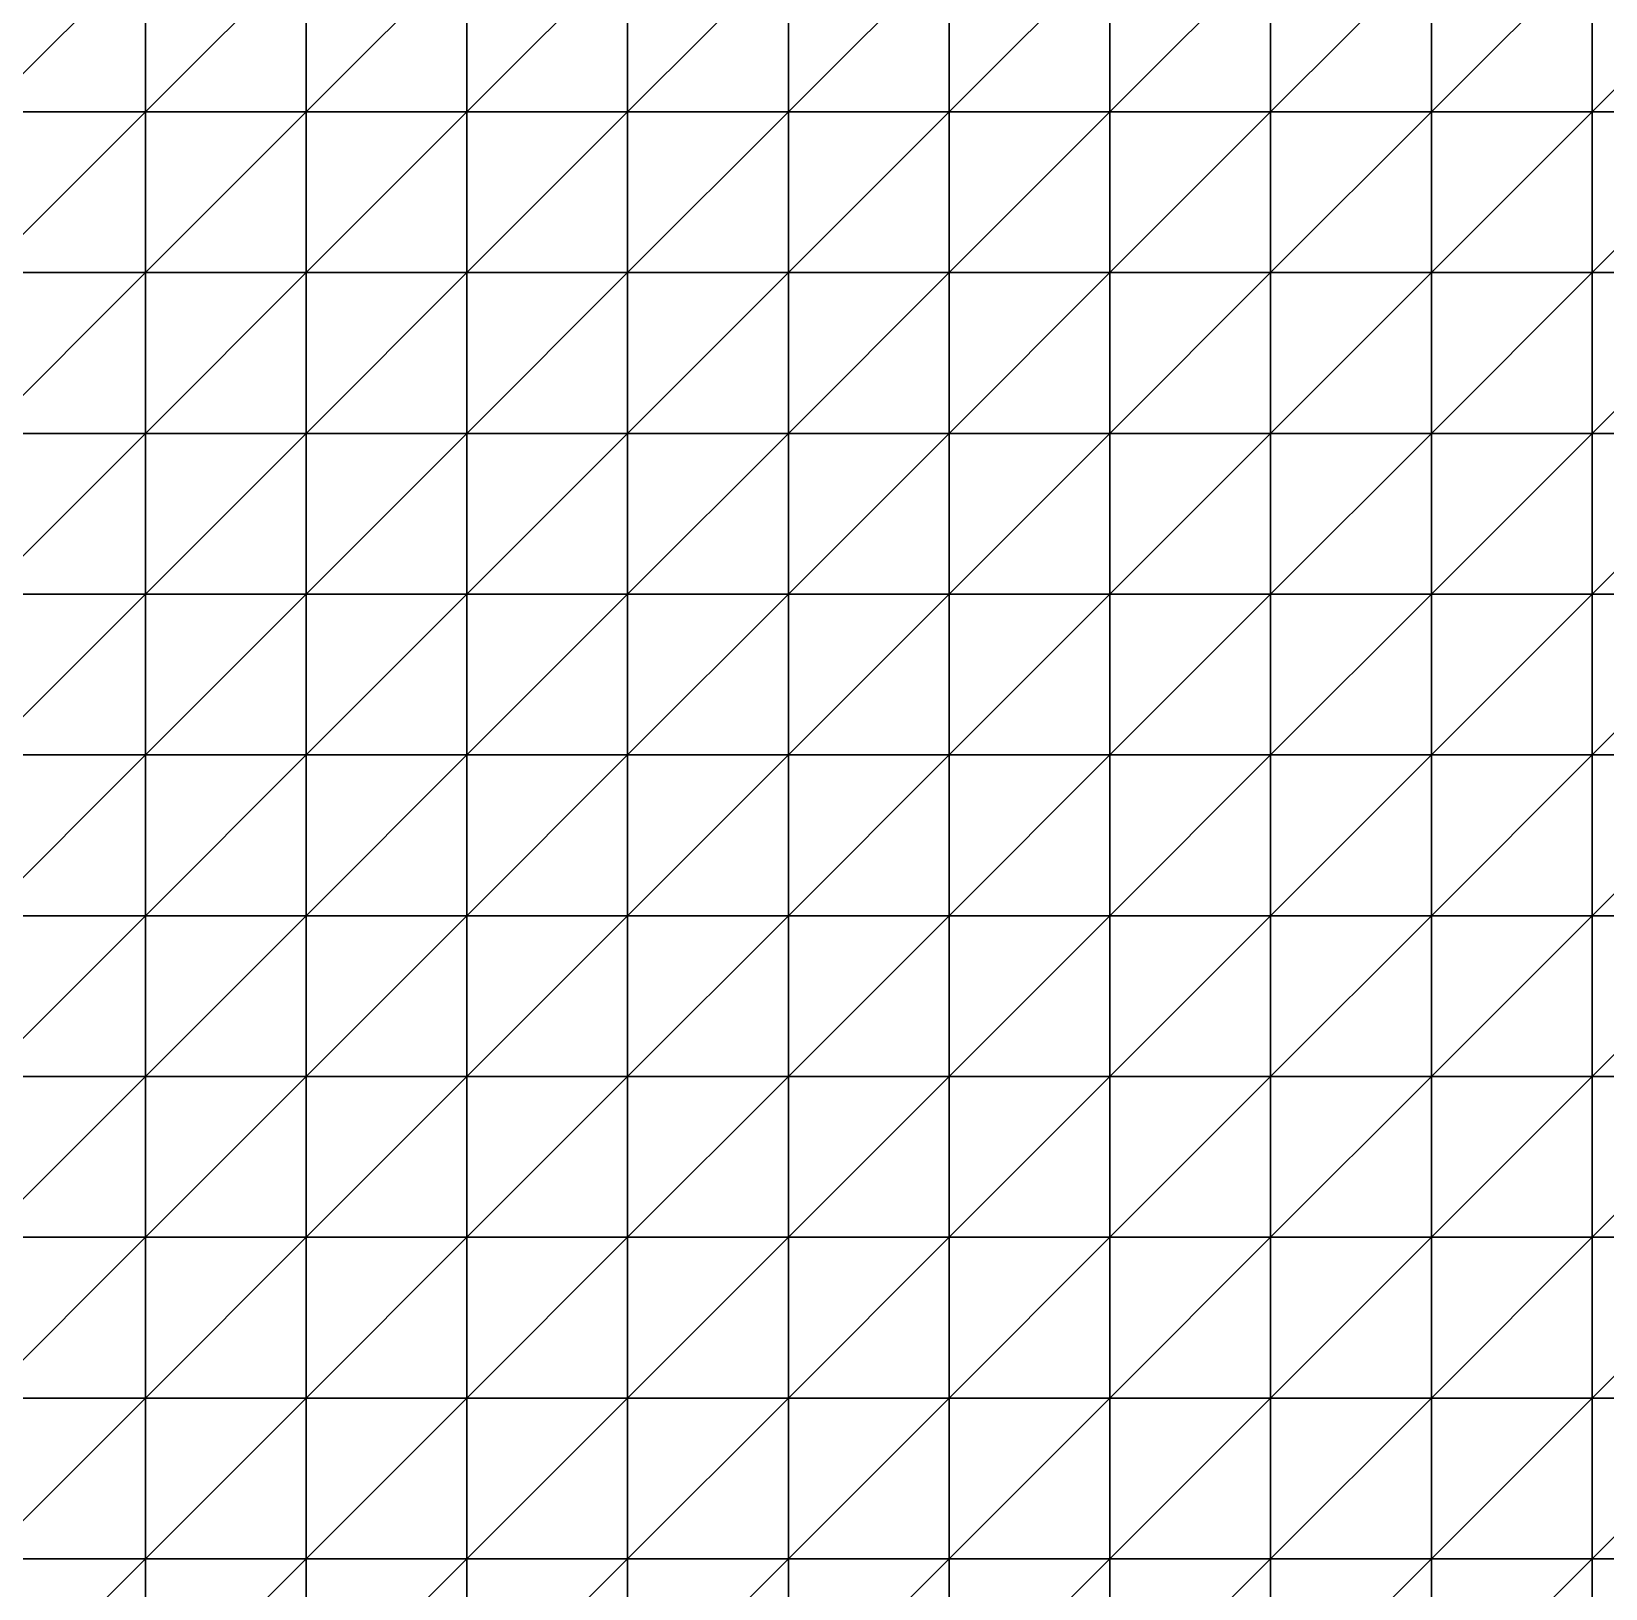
# Model space of a CAD drawing. Extents: x 292020 to 295740, y 4557680 to 4560040.
# Drawn here: x 294585.8 to 294781.7, y 4558596.3 to 4558790 of the extents above; entities that cross this region are included whole.
import ezdxf

# ---------------------------------------------------------------- set-up
doc = ezdxf.new("R2010")
doc.units = 0
doc.layers.add('RUN201_4_-_RUN201_NODOMAIN5_20X', color=7, linetype='CONTINUOUS')

msp = doc.modelspace()

# ---------------------------------------------------------------- linework, layer by layer
at = {"layer": 'RUN201_4_-_RUN201_NODOMAIN5_20X'}
for points in [[(294580, 4558800, 1800), (294580, 4558780, 1800), (294600, 4558800, 1800)], [(294600, 4558800, 1800), (294580, 4558780, 1800), (294600, 4558780, 1800)], [(294600, 4558800, 1940), (294580, 4558780, 1940), (294580, 4558800, 1940)], [(294600, 4558780, 1940), (294580, 4558780, 1940), (294600, 4558800, 1940)], [(294600, 4558800, 1800), (294600, 4558780, 1800), (294620, 4558800, 1800)], [(294620, 4558800, 1800), (294600, 4558780, 1800), (294620, 4558780, 1800)], [(294620, 4558800, 1940), (294600, 4558780, 1940), (294600, 4558800, 1940)], [(294620, 4558780, 1940), (294600, 4558780, 1940), (294620, 4558800, 1940)], [(294620, 4558800, 1800), (294620, 4558780, 1800), (294640, 4558800, 1800)], [(294640, 4558800, 1800), (294620, 4558780, 1800), (294640, 4558780, 1800)], [(294640, 4558800, 1940), (294620, 4558780, 1940), (294620, 4558800, 1940)], [(294640, 4558780, 1940), (294620, 4558780, 1940), (294640, 4558800, 1940)], [(294640, 4558800, 1800), (294640, 4558780, 1800), (294660, 4558800, 1800)], [(294660, 4558800, 1800), (294640, 4558780, 1800), (294660, 4558780, 1800)], [(294660, 4558800, 1940), (294640, 4558780, 1940), (294640, 4558800, 1940)], [(294660, 4558780, 1940), (294640, 4558780, 1940), (294660, 4558800, 1940)], [(294660, 4558780, 1800), (294660, 4558780, 1820), (294660, 4558800, 1800)], [(294660, 4558800, 1800), (294660, 4558780, 1820), (294660, 4558800, 1820)], [(294660, 4558800, 1820), (294660, 4558780, 1820), (294680, 4558800, 1820)], [(294680, 4558800, 1820), (294660, 4558780, 1820), (294680, 4558780, 1820)], [(294680, 4558800, 1940), (294660, 4558780, 1940), (294660, 4558800, 1940)], [(294680, 4558780, 1940), (294660, 4558780, 1940), (294680, 4558800, 1940)], [(294680, 4558800, 1820), (294680, 4558780, 1820), (294700, 4558800, 1820)], [(294700, 4558800, 1820), (294680, 4558780, 1820), (294700, 4558780, 1820)], [(294700, 4558800, 1940), (294680, 4558780, 1940), (294680, 4558800, 1940)], [(294700, 4558780, 1940), (294680, 4558780, 1940), (294700, 4558800, 1940)], [(294700, 4558800, 1820), (294700, 4558780, 1820), (294720, 4558800, 1820)], [(294720, 4558800, 1820), (294700, 4558780, 1820), (294720, 4558780, 1820)], [(294720, 4558800, 1940), (294700, 4558780, 1940), (294700, 4558800, 1940)], [(294720, 4558780, 1940), (294700, 4558780, 1940), (294720, 4558800, 1940)], [(294720, 4558800, 1820), (294720, 4558780, 1820), (294740, 4558800, 1820)], [(294740, 4558800, 1820), (294720, 4558780, 1820), (294740, 4558780, 1820)], [(294740, 4558800, 1940), (294720, 4558780, 1940), (294720, 4558800, 1940)], [(294740, 4558780, 1940), (294720, 4558780, 1940), (294740, 4558800, 1940)], [(294740, 4558800, 1820), (294740, 4558780, 1820), (294760, 4558800, 1820)], [(294760, 4558800, 1820), (294740, 4558780, 1820), (294760, 4558780, 1820)], [(294760, 4558800, 1940), (294740, 4558780, 1940), (294740, 4558800, 1940)], [(294760, 4558780, 1940), (294740, 4558780, 1940), (294760, 4558800, 1940)], [(294760, 4558800, 1820), (294760, 4558780, 1820), (294780, 4558800, 1820)], [(294780, 4558800, 1820), (294760, 4558780, 1820), (294780, 4558780, 1820)], [(294780, 4558800, 1940), (294760, 4558780, 1940), (294760, 4558800, 1940)], [(294780, 4558780, 1940), (294760, 4558780, 1940), (294780, 4558800, 1940)], [(294780, 4558800, 1820), (294780, 4558780, 1820), (294800, 4558800, 1820)], [(294800, 4558800, 1820), (294780, 4558780, 1820), (294800, 4558780, 1820)], [(294800, 4558800, 1940), (294780, 4558780, 1940), (294780, 4558800, 1940)], [(294800, 4558780, 1940), (294780, 4558780, 1940), (294800, 4558800, 1940)], [(294580, 4558780, 1800), (294580, 4558760, 1800), (294600, 4558780, 1800)], [(294600, 4558780, 1800), (294580, 4558760, 1800), (294600, 4558760, 1800)], [(294600, 4558780, 1940), (294580, 4558760, 1940), (294580, 4558780, 1940)], [(294600, 4558760, 1940), (294580, 4558760, 1940), (294600, 4558780, 1940)], [(294600, 4558780, 1800), (294600, 4558760, 1800), (294620, 4558780, 1800)], [(294620, 4558780, 1800), (294600, 4558760, 1800), (294620, 4558760, 1800)], [(294620, 4558780, 1940), (294600, 4558760, 1940), (294600, 4558780, 1940)], [(294620, 4558760, 1940), (294600, 4558760, 1940), (294620, 4558780, 1940)], [(294620, 4558760, 1800), (294620, 4558760, 1820), (294620, 4558780, 1800)], [(294620, 4558780, 1800), (294620, 4558760, 1820), (294620, 4558780, 1820)], [(294620, 4558780, 1800), (294620, 4558780, 1820), (294640, 4558780, 1800)], [(294640, 4558780, 1800), (294620, 4558780, 1820), (294640, 4558780, 1820)], [(294620, 4558780, 1820), (294620, 4558760, 1820), (294640, 4558780, 1820)], [(294640, 4558780, 1820), (294620, 4558760, 1820), (294640, 4558760, 1820)], [(294640, 4558780, 1940), (294620, 4558760, 1940), (294620, 4558780, 1940)], [(294640, 4558760, 1940), (294620, 4558760, 1940), (294640, 4558780, 1940)], [(294640, 4558780, 1800), (294640, 4558780, 1820), (294660, 4558780, 1800)], [(294660, 4558780, 1800), (294640, 4558780, 1820), (294660, 4558780, 1820)], [(294640, 4558780, 1820), (294640, 4558760, 1820), (294660, 4558780, 1820)], [(294660, 4558780, 1820), (294640, 4558760, 1820), (294660, 4558760, 1820)], [(294660, 4558780, 1940), (294640, 4558760, 1940), (294640, 4558780, 1940)], [(294660, 4558760, 1940), (294640, 4558760, 1940), (294660, 4558780, 1940)], [(294660, 4558760, 1820), (294660, 4558760, 1840), (294660, 4558780, 1820)], [(294660, 4558780, 1820), (294660, 4558760, 1840), (294660, 4558780, 1840)], [(294660, 4558780, 1820), (294660, 4558780, 1840), (294680, 4558780, 1820)], [(294680, 4558780, 1820), (294660, 4558780, 1840), (294680, 4558780, 1840)], [(294660, 4558780, 1840), (294660, 4558760, 1840), (294680, 4558780, 1840)], [(294680, 4558780, 1840), (294660, 4558760, 1840), (294680, 4558760, 1840)], [(294680, 4558780, 1940), (294660, 4558760, 1940), (294660, 4558780, 1940)], [(294680, 4558760, 1940), (294660, 4558760, 1940), (294680, 4558780, 1940)], [(294680, 4558780, 1820), (294680, 4558760, 1820), (294700, 4558780, 1820)], [(294700, 4558780, 1820), (294680, 4558760, 1820), (294700, 4558760, 1820)], [(294680, 4558780, 1820), (294680, 4558760, 1840), (294680, 4558760, 1820)], [(294680, 4558780, 1840), (294680, 4558760, 1840), (294680, 4558780, 1820)], [(294700, 4558780, 1940), (294680, 4558760, 1940), (294680, 4558780, 1940)], [(294700, 4558760, 1940), (294680, 4558760, 1940), (294700, 4558780, 1940)], [(294700, 4558780, 1820), (294700, 4558760, 1820), (294720, 4558780, 1820)], [(294720, 4558780, 1820), (294700, 4558760, 1820), (294720, 4558760, 1820)], [(294720, 4558780, 1940), (294700, 4558760, 1940), (294700, 4558780, 1940)], [(294720, 4558760, 1940), (294700, 4558760, 1940), (294720, 4558780, 1940)], [(294720, 4558780, 1820), (294720, 4558760, 1820), (294740, 4558780, 1820)], [(294740, 4558780, 1820), (294720, 4558760, 1820), (294740, 4558760, 1820)], [(294740, 4558780, 1940), (294720, 4558760, 1940), (294720, 4558780, 1940)], [(294740, 4558760, 1940), (294720, 4558760, 1940), (294740, 4558780, 1940)], [(294740, 4558780, 1820), (294740, 4558760, 1820), (294760, 4558780, 1820)], [(294760, 4558780, 1820), (294740, 4558760, 1820), (294760, 4558760, 1820)], [(294760, 4558780, 1940), (294740, 4558760, 1940), (294740, 4558780, 1940)], [(294760, 4558760, 1940), (294740, 4558760, 1940), (294760, 4558780, 1940)], [(294760, 4558780, 1820), (294760, 4558760, 1820), (294780, 4558780, 1820)], [(294780, 4558780, 1820), (294760, 4558760, 1820), (294780, 4558760, 1820)], [(294780, 4558780, 1940), (294760, 4558760, 1940), (294760, 4558780, 1940)], [(294780, 4558760, 1940), (294760, 4558760, 1940), (294780, 4558780, 1940)], [(294780, 4558780, 1820), (294780, 4558760, 1820), (294800, 4558780, 1820)], [(294800, 4558780, 1820), (294780, 4558760, 1820), (294800, 4558760, 1820)], [(294800, 4558780, 1920), (294780, 4558760, 1920), (294780, 4558780, 1920)], [(294800, 4558760, 1920), (294780, 4558760, 1920), (294800, 4558780, 1920)], [(294780, 4558760, 1920), (294780, 4558760, 1940), (294780, 4558780, 1920)], [(294780, 4558780, 1920), (294780, 4558760, 1940), (294780, 4558780, 1940)], [(294780, 4558780, 1920), (294780, 4558780, 1940), (294800, 4558780, 1920)], [(294800, 4558780, 1920), (294780, 4558780, 1940), (294800, 4558780, 1940)], [(294580, 4558760, 1800), (294580, 4558760, 1820), (294600, 4558760, 1800)], [(294600, 4558760, 1800), (294580, 4558760, 1820), (294600, 4558760, 1820)], [(294580, 4558760, 1820), (294580, 4558740, 1820), (294600, 4558760, 1820)], [(294600, 4558760, 1820), (294580, 4558740, 1820), (294600, 4558740, 1820)], [(294600, 4558760, 1940), (294580, 4558740, 1940), (294580, 4558760, 1940)], [(294600, 4558740, 1940), (294580, 4558740, 1940), (294600, 4558760, 1940)], [(294600, 4558760, 1800), (294600, 4558760, 1820), (294620, 4558760, 1800)], [(294620, 4558760, 1800), (294600, 4558760, 1820), (294620, 4558760, 1820)], [(294600, 4558760, 1820), (294600, 4558740, 1820), (294620, 4558760, 1820)], [(294620, 4558760, 1820), (294600, 4558740, 1820), (294620, 4558740, 1820)], [(294620, 4558760, 1940), (294600, 4558740, 1940), (294600, 4558760, 1940)], [(294620, 4558740, 1940), (294600, 4558740, 1940), (294620, 4558760, 1940)], [(294620, 4558740, 1820), (294620, 4558740, 1840), (294620, 4558760, 1820)], [(294620, 4558760, 1820), (294620, 4558740, 1840), (294620, 4558760, 1840)], [(294620, 4558760, 1820), (294620, 4558760, 1840), (294640, 4558760, 1820)], [(294640, 4558760, 1820), (294620, 4558760, 1840), (294640, 4558760, 1840)], [(294620, 4558760, 1840), (294620, 4558740, 1840), (294640, 4558760, 1840)], [(294640, 4558760, 1840), (294620, 4558740, 1840), (294640, 4558740, 1840)], [(294640, 4558760, 1940), (294620, 4558740, 1940), (294620, 4558760, 1940)], [(294640, 4558740, 1940), (294620, 4558740, 1940), (294640, 4558760, 1940)], [(294640, 4558760, 1820), (294640, 4558760, 1840), (294660, 4558760, 1820)], [(294660, 4558760, 1820), (294640, 4558760, 1840), (294660, 4558760, 1840)], [(294640, 4558760, 1840), (294640, 4558740, 1840), (294660, 4558760, 1840)], [(294660, 4558760, 1840), (294640, 4558740, 1840), (294660, 4558740, 1840)], [(294660, 4558760, 1940), (294640, 4558740, 1940), (294640, 4558760, 1940)], [(294660, 4558740, 1940), (294640, 4558740, 1940), (294660, 4558760, 1940)], [(294660, 4558760, 1840), (294660, 4558740, 1840), (294680, 4558760, 1840)], [(294680, 4558760, 1840), (294660, 4558740, 1840), (294680, 4558740, 1840)], [(294680, 4558760, 1940), (294660, 4558740, 1940), (294660, 4558760, 1940)], [(294680, 4558740, 1940), (294660, 4558740, 1940), (294680, 4558760, 1940)], [(294680, 4558760, 1820), (294680, 4558740, 1820), (294700, 4558760, 1820)], [(294700, 4558760, 1820), (294680, 4558740, 1820), (294700, 4558740, 1820)], [(294680, 4558760, 1820), (294680, 4558740, 1840), (294680, 4558740, 1820)], [(294680, 4558760, 1840), (294680, 4558740, 1840), (294680, 4558760, 1820)], [(294700, 4558760, 1940), (294680, 4558740, 1940), (294680, 4558760, 1940)], [(294700, 4558740, 1940), (294680, 4558740, 1940), (294700, 4558760, 1940)], [(294700, 4558760, 1820), (294700, 4558740, 1820), (294720, 4558760, 1820)], [(294720, 4558760, 1820), (294700, 4558740, 1820), (294720, 4558740, 1820)], [(294720, 4558760, 1940), (294700, 4558740, 1940), (294700, 4558760, 1940)], [(294720, 4558740, 1940), (294700, 4558740, 1940), (294720, 4558760, 1940)], [(294720, 4558760, 1820), (294720, 4558740, 1820), (294740, 4558760, 1820)], [(294740, 4558760, 1820), (294720, 4558740, 1820), (294740, 4558740, 1820)], [(294740, 4558760, 1940), (294720, 4558740, 1940), (294720, 4558760, 1940)], [(294740, 4558740, 1940), (294720, 4558740, 1940), (294740, 4558760, 1940)], [(294740, 4558760, 1820), (294740, 4558740, 1820), (294760, 4558760, 1820)], [(294760, 4558760, 1820), (294740, 4558740, 1820), (294760, 4558740, 1820)], [(294760, 4558760, 1940), (294740, 4558740, 1940), (294740, 4558760, 1940)], [(294760, 4558740, 1940), (294740, 4558740, 1940), (294760, 4558760, 1940)], [(294760, 4558760, 1820), (294760, 4558740, 1820), (294780, 4558760, 1820)], [(294780, 4558760, 1820), (294760, 4558740, 1820), (294780, 4558740, 1820)], [(294780, 4558760, 1920), (294760, 4558740, 1920), (294760, 4558760, 1920)], [(294780, 4558740, 1920), (294760, 4558740, 1920), (294780, 4558760, 1920)], [(294760, 4558740, 1920), (294760, 4558740, 1940), (294760, 4558760, 1920)], [(294760, 4558760, 1920), (294760, 4558740, 1940), (294760, 4558760, 1940)], [(294760, 4558760, 1920), (294760, 4558760, 1940), (294780, 4558760, 1920)], [(294780, 4558760, 1920), (294760, 4558760, 1940), (294780, 4558760, 1940)], [(294780, 4558760, 1820), (294780, 4558740, 1820), (294800, 4558760, 1820)], [(294800, 4558760, 1820), (294780, 4558740, 1820), (294800, 4558740, 1820)], [(294800, 4558760, 1920), (294780, 4558740, 1920), (294780, 4558760, 1920)], [(294800, 4558740, 1920), (294780, 4558740, 1920), (294800, 4558760, 1920)], [(294580, 4558740, 1820), (294580, 4558740, 1840), (294600, 4558740, 1820)], [(294600, 4558740, 1820), (294580, 4558740, 1840), (294600, 4558740, 1840)], [(294580, 4558740, 1840), (294580, 4558720, 1840), (294600, 4558740, 1840)], [(294600, 4558740, 1840), (294580, 4558720, 1840), (294600, 4558720, 1840)], [(294600, 4558740, 1940), (294580, 4558720, 1940), (294580, 4558740, 1940)], [(294600, 4558720, 1940), (294580, 4558720, 1940), (294600, 4558740, 1940)], [(294600, 4558740, 1820), (294600, 4558740, 1840), (294620, 4558740, 1820)], [(294620, 4558740, 1820), (294600, 4558740, 1840), (294620, 4558740, 1840)], [(294600, 4558740, 1840), (294600, 4558720, 1840), (294620, 4558740, 1840)], [(294620, 4558740, 1840), (294600, 4558720, 1840), (294620, 4558720, 1840)], [(294620, 4558740, 1940), (294600, 4558720, 1940), (294600, 4558740, 1940)], [(294620, 4558720, 1940), (294600, 4558720, 1940), (294620, 4558740, 1940)], [(294620, 4558740, 1840), (294620, 4558720, 1840), (294640, 4558740, 1840)], [(294640, 4558740, 1840), (294620, 4558720, 1840), (294640, 4558720, 1840)], [(294640, 4558740, 1940), (294620, 4558720, 1940), (294620, 4558740, 1940)], [(294640, 4558720, 1940), (294620, 4558720, 1940), (294640, 4558740, 1940)], [(294640, 4558740, 1840), (294640, 4558720, 1840), (294660, 4558740, 1840)], [(294660, 4558740, 1840), (294640, 4558720, 1840), (294660, 4558720, 1840)], [(294660, 4558740, 1940), (294640, 4558720, 1940), (294640, 4558740, 1940)], [(294660, 4558720, 1940), (294640, 4558720, 1940), (294660, 4558740, 1940)], [(294660, 4558740, 1840), (294660, 4558720, 1840), (294680, 4558740, 1840)], [(294680, 4558740, 1840), (294660, 4558720, 1840), (294680, 4558720, 1840)], [(294680, 4558740, 1940), (294660, 4558720, 1940), (294660, 4558740, 1940)], [(294680, 4558720, 1940), (294660, 4558720, 1940), (294680, 4558740, 1940)], [(294680, 4558740, 1820), (294680, 4558740, 1840), (294700, 4558740, 1820)], [(294700, 4558740, 1820), (294680, 4558740, 1840), (294700, 4558740, 1840)], [(294680, 4558740, 1840), (294680, 4558720, 1840), (294700, 4558740, 1840)], [(294700, 4558740, 1840), (294680, 4558720, 1840), (294700, 4558720, 1840)], [(294700, 4558740, 1940), (294680, 4558720, 1940), (294680, 4558740, 1940)], [(294700, 4558720, 1940), (294680, 4558720, 1940), (294700, 4558740, 1940)], [(294700, 4558740, 1820), (294700, 4558720, 1820), (294720, 4558740, 1820)], [(294720, 4558740, 1820), (294700, 4558720, 1820), (294720, 4558720, 1820)], [(294700, 4558740, 1820), (294700, 4558720, 1840), (294700, 4558720, 1820)], [(294700, 4558740, 1840), (294700, 4558720, 1840), (294700, 4558740, 1820)], [(294720, 4558740, 1940), (294700, 4558720, 1940), (294700, 4558740, 1940)], [(294720, 4558720, 1940), (294700, 4558720, 1940), (294720, 4558740, 1940)], [(294720, 4558740, 1820), (294720, 4558720, 1820), (294740, 4558740, 1820)], [(294740, 4558740, 1820), (294720, 4558720, 1820), (294740, 4558720, 1820)], [(294740, 4558740, 1940), (294720, 4558720, 1940), (294720, 4558740, 1940)], [(294740, 4558720, 1940), (294720, 4558720, 1940), (294740, 4558740, 1940)], [(294740, 4558740, 1820), (294740, 4558720, 1820), (294760, 4558740, 1820)], [(294760, 4558740, 1820), (294740, 4558720, 1820), (294760, 4558720, 1820)], [(294760, 4558740, 1920), (294740, 4558720, 1920), (294740, 4558740, 1920)], [(294760, 4558720, 1920), (294740, 4558720, 1920), (294760, 4558740, 1920)], [(294740, 4558720, 1920), (294740, 4558720, 1940), (294740, 4558740, 1920)], [(294740, 4558740, 1920), (294740, 4558720, 1940), (294740, 4558740, 1940)], [(294740, 4558740, 1920), (294740, 4558740, 1940), (294760, 4558740, 1920)], [(294760, 4558740, 1920), (294740, 4558740, 1940), (294760, 4558740, 1940)], [(294760, 4558740, 1820), (294760, 4558720, 1820), (294780, 4558740, 1820)], [(294780, 4558740, 1820), (294760, 4558720, 1820), (294780, 4558720, 1820)], [(294780, 4558740, 1920), (294760, 4558720, 1920), (294760, 4558740, 1920)], [(294780, 4558720, 1920), (294760, 4558720, 1920), (294780, 4558740, 1920)], [(294780, 4558740, 1820), (294780, 4558720, 1820), (294800, 4558740, 1820)], [(294800, 4558740, 1820), (294780, 4558720, 1820), (294800, 4558720, 1820)], [(294800, 4558740, 1920), (294780, 4558720, 1920), (294780, 4558740, 1920)], [(294800, 4558720, 1920), (294780, 4558720, 1920), (294800, 4558740, 1920)], [(294580, 4558720, 1840), (294580, 4558720, 1860), (294600, 4558720, 1840)], [(294600, 4558720, 1840), (294580, 4558720, 1860), (294600, 4558720, 1860)], [(294580, 4558720, 1860), (294580, 4558700, 1860), (294600, 4558720, 1860)], [(294600, 4558720, 1860), (294580, 4558700, 1860), (294600, 4558700, 1860)], [(294600, 4558720, 1940), (294580, 4558700, 1940), (294580, 4558720, 1940)], [(294600, 4558700, 1940), (294580, 4558700, 1940), (294600, 4558720, 1940)], [(294600, 4558720, 1840), (294600, 4558700, 1840), (294620, 4558720, 1840)], [(294620, 4558720, 1840), (294600, 4558700, 1840), (294620, 4558700, 1840)], [(294600, 4558720, 1840), (294600, 4558700, 1860), (294600, 4558700, 1840)], [(294600, 4558720, 1860), (294600, 4558700, 1860), (294600, 4558720, 1840)], [(294620, 4558720, 1940), (294600, 4558700, 1940), (294600, 4558720, 1940)], [(294620, 4558700, 1940), (294600, 4558700, 1940), (294620, 4558720, 1940)], [(294620, 4558720, 1840), (294620, 4558700, 1840), (294640, 4558720, 1840)], [(294640, 4558720, 1840), (294620, 4558700, 1840), (294640, 4558700, 1840)], [(294640, 4558720, 1940), (294620, 4558700, 1940), (294620, 4558720, 1940)], [(294640, 4558700, 1940), (294620, 4558700, 1940), (294640, 4558720, 1940)], [(294640, 4558720, 1840), (294640, 4558700, 1840), (294660, 4558720, 1840)], [(294660, 4558720, 1840), (294640, 4558700, 1840), (294660, 4558700, 1840)], [(294660, 4558720, 1940), (294640, 4558700, 1940), (294640, 4558720, 1940)], [(294660, 4558700, 1940), (294640, 4558700, 1940), (294660, 4558720, 1940)], [(294660, 4558720, 1840), (294660, 4558700, 1840), (294680, 4558720, 1840)], [(294680, 4558720, 1840), (294660, 4558700, 1840), (294680, 4558700, 1840)], [(294680, 4558720, 1940), (294660, 4558700, 1940), (294660, 4558720, 1940)], [(294680, 4558700, 1940), (294660, 4558700, 1940), (294680, 4558720, 1940)], [(294680, 4558720, 1840), (294680, 4558700, 1840), (294700, 4558720, 1840)], [(294700, 4558720, 1840), (294680, 4558700, 1840), (294700, 4558700, 1840)], [(294700, 4558720, 1940), (294680, 4558700, 1940), (294680, 4558720, 1940)], [(294700, 4558700, 1940), (294680, 4558700, 1940), (294700, 4558720, 1940)], [(294700, 4558720, 1820), (294700, 4558700, 1820), (294720, 4558720, 1820)], [(294720, 4558720, 1820), (294700, 4558700, 1820), (294720, 4558700, 1820)], [(294700, 4558720, 1820), (294700, 4558700, 1840), (294700, 4558700, 1820)], [(294700, 4558720, 1840), (294700, 4558700, 1840), (294700, 4558720, 1820)], [(294720, 4558720, 1920), (294700, 4558700, 1920), (294700, 4558720, 1920)], [(294720, 4558700, 1920), (294700, 4558700, 1920), (294720, 4558720, 1920)], [(294700, 4558700, 1920), (294700, 4558700, 1940), (294700, 4558720, 1920)], [(294700, 4558720, 1920), (294700, 4558700, 1940), (294700, 4558720, 1940)], [(294700, 4558720, 1920), (294700, 4558720, 1940), (294720, 4558720, 1920)], [(294720, 4558720, 1920), (294700, 4558720, 1940), (294720, 4558720, 1940)], [(294720, 4558720, 1820), (294720, 4558700, 1820), (294740, 4558720, 1820)], [(294740, 4558720, 1820), (294720, 4558700, 1820), (294740, 4558700, 1820)], [(294740, 4558720, 1920), (294720, 4558700, 1920), (294720, 4558720, 1920)], [(294740, 4558700, 1920), (294720, 4558700, 1920), (294740, 4558720, 1920)], [(294720, 4558720, 1920), (294720, 4558720, 1940), (294740, 4558720, 1920)], [(294740, 4558720, 1920), (294720, 4558720, 1940), (294740, 4558720, 1940)], [(294740, 4558720, 1820), (294740, 4558700, 1820), (294760, 4558720, 1820)], [(294760, 4558720, 1820), (294740, 4558700, 1820), (294760, 4558700, 1820)], [(294760, 4558720, 1920), (294740, 4558700, 1920), (294740, 4558720, 1920)], [(294760, 4558700, 1920), (294740, 4558700, 1920), (294760, 4558720, 1920)], [(294760, 4558720, 1820), (294760, 4558700, 1820), (294780, 4558720, 1820)], [(294780, 4558720, 1820), (294760, 4558700, 1820), (294780, 4558700, 1820)], [(294780, 4558720, 1920), (294760, 4558700, 1920), (294760, 4558720, 1920)], [(294780, 4558700, 1920), (294760, 4558700, 1920), (294780, 4558720, 1920)], [(294780, 4558720, 1820), (294780, 4558700, 1820), (294800, 4558720, 1820)], [(294800, 4558720, 1820), (294780, 4558700, 1820), (294800, 4558700, 1820)], [(294800, 4558720, 1920), (294780, 4558700, 1920), (294780, 4558720, 1920)], [(294800, 4558700, 1920), (294780, 4558700, 1920), (294800, 4558720, 1920)], [(294580, 4558700, 1860), (294580, 4558680, 1860), (294600, 4558700, 1860)], [(294600, 4558700, 1860), (294580, 4558680, 1860), (294600, 4558680, 1860)], [(294600, 4558700, 1940), (294580, 4558680, 1940), (294580, 4558700, 1940)], [(294600, 4558680, 1940), (294580, 4558680, 1940), (294600, 4558700, 1940)], [(294600, 4558700, 1840), (294600, 4558700, 1860), (294620, 4558700, 1840)], [(294620, 4558700, 1840), (294600, 4558700, 1860), (294620, 4558700, 1860)], [(294600, 4558700, 1860), (294600, 4558680, 1860), (294620, 4558700, 1860)], [(294620, 4558700, 1860), (294600, 4558680, 1860), (294620, 4558680, 1860)], [(294620, 4558700, 1940), (294600, 4558680, 1940), (294600, 4558700, 1940)], [(294620, 4558680, 1940), (294600, 4558680, 1940), (294620, 4558700, 1940)], [(294620, 4558700, 1840), (294620, 4558680, 1840), (294640, 4558700, 1840)], [(294640, 4558700, 1840), (294620, 4558680, 1840), (294640, 4558680, 1840)], [(294620, 4558700, 1840), (294620, 4558680, 1860), (294620, 4558680, 1840)], [(294620, 4558700, 1860), (294620, 4558680, 1860), (294620, 4558700, 1840)], [(294640, 4558700, 1940), (294620, 4558680, 1940), (294620, 4558700, 1940)], [(294640, 4558680, 1940), (294620, 4558680, 1940), (294640, 4558700, 1940)], [(294640, 4558700, 1840), (294640, 4558680, 1840), (294660, 4558700, 1840)], [(294660, 4558700, 1840), (294640, 4558680, 1840), (294660, 4558680, 1840)], [(294660, 4558700, 1940), (294640, 4558680, 1940), (294640, 4558700, 1940)], [(294660, 4558680, 1940), (294640, 4558680, 1940), (294660, 4558700, 1940)], [(294660, 4558700, 1840), (294660, 4558680, 1840), (294680, 4558700, 1840)], [(294680, 4558700, 1840), (294660, 4558680, 1840), (294680, 4558680, 1840)], [(294680, 4558700, 1940), (294660, 4558680, 1940), (294660, 4558700, 1940)], [(294680, 4558680, 1940), (294660, 4558680, 1940), (294680, 4558700, 1940)], [(294680, 4558700, 1840), (294680, 4558680, 1840), (294700, 4558700, 1840)], [(294700, 4558700, 1840), (294680, 4558680, 1840), (294700, 4558680, 1840)], [(294700, 4558700, 1920), (294680, 4558680, 1920), (294680, 4558700, 1920)], [(294700, 4558680, 1920), (294680, 4558680, 1920), (294700, 4558700, 1920)], [(294680, 4558680, 1920), (294680, 4558680, 1940), (294680, 4558700, 1920)], [(294680, 4558700, 1920), (294680, 4558680, 1940), (294680, 4558700, 1940)], [(294680, 4558700, 1920), (294680, 4558700, 1940), (294700, 4558700, 1920)], [(294700, 4558700, 1920), (294680, 4558700, 1940), (294700, 4558700, 1940)], [(294700, 4558700, 1820), (294700, 4558700, 1840), (294720, 4558700, 1820)], [(294720, 4558700, 1820), (294700, 4558700, 1840), (294720, 4558700, 1840)], [(294700, 4558700, 1840), (294700, 4558680, 1840), (294720, 4558700, 1840)], [(294720, 4558700, 1840), (294700, 4558680, 1840), (294720, 4558680, 1840)], [(294720, 4558700, 1920), (294700, 4558680, 1920), (294700, 4558700, 1920)], [(294720, 4558680, 1920), (294700, 4558680, 1920), (294720, 4558700, 1920)], [(294720, 4558700, 1820), (294720, 4558680, 1820), (294740, 4558700, 1820)], [(294740, 4558700, 1820), (294720, 4558680, 1820), (294740, 4558680, 1820)], [(294720, 4558700, 1820), (294720, 4558680, 1840), (294720, 4558680, 1820)], [(294720, 4558700, 1840), (294720, 4558680, 1840), (294720, 4558700, 1820)], [(294740, 4558700, 1920), (294720, 4558680, 1920), (294720, 4558700, 1920)], [(294740, 4558680, 1920), (294720, 4558680, 1920), (294740, 4558700, 1920)], [(294740, 4558700, 1820), (294740, 4558680, 1820), (294760, 4558700, 1820)], [(294760, 4558700, 1820), (294740, 4558680, 1820), (294760, 4558680, 1820)], [(294760, 4558700, 1920), (294740, 4558680, 1920), (294740, 4558700, 1920)], [(294760, 4558680, 1920), (294740, 4558680, 1920), (294760, 4558700, 1920)], [(294760, 4558700, 1820), (294760, 4558680, 1820), (294780, 4558700, 1820)], [(294780, 4558700, 1820), (294760, 4558680, 1820), (294780, 4558680, 1820)], [(294780, 4558700, 1920), (294760, 4558680, 1920), (294760, 4558700, 1920)], [(294780, 4558680, 1920), (294760, 4558680, 1920), (294780, 4558700, 1920)], [(294780, 4558700, 1820), (294780, 4558680, 1820), (294800, 4558700, 1820)], [(294800, 4558700, 1820), (294780, 4558680, 1820), (294800, 4558680, 1820)], [(294800, 4558700, 1920), (294780, 4558680, 1920), (294780, 4558700, 1920)], [(294800, 4558680, 1920), (294780, 4558680, 1920), (294800, 4558700, 1920)], [(294580, 4558680, 1860), (294580, 4558660, 1860), (294600, 4558680, 1860)], [(294600, 4558680, 1860), (294580, 4558660, 1860), (294600, 4558660, 1860)], [(294600, 4558680, 1940), (294580, 4558660, 1940), (294580, 4558680, 1940)], [(294600, 4558660, 1940), (294580, 4558660, 1940), (294600, 4558680, 1940)], [(294600, 4558680, 1860), (294600, 4558660, 1860), (294620, 4558680, 1860)], [(294620, 4558680, 1860), (294600, 4558660, 1860), (294620, 4558660, 1860)], [(294620, 4558680, 1940), (294600, 4558660, 1940), (294600, 4558680, 1940)], [(294620, 4558660, 1940), (294600, 4558660, 1940), (294620, 4558680, 1940)], [(294620, 4558680, 1840), (294620, 4558680, 1860), (294640, 4558680, 1840)], [(294640, 4558680, 1840), (294620, 4558680, 1860), (294640, 4558680, 1860)], [(294620, 4558680, 1860), (294620, 4558660, 1860), (294640, 4558680, 1860)], [(294640, 4558680, 1860), (294620, 4558660, 1860), (294640, 4558660, 1860)], [(294640, 4558680, 1940), (294620, 4558660, 1940), (294620, 4558680, 1940)], [(294640, 4558660, 1940), (294620, 4558660, 1940), (294640, 4558680, 1940)], [(294640, 4558680, 1840), (294640, 4558660, 1840), (294660, 4558680, 1840)], [(294660, 4558680, 1840), (294640, 4558660, 1840), (294660, 4558660, 1840)], [(294640, 4558680, 1840), (294640, 4558660, 1860), (294640, 4558660, 1840)], [(294640, 4558680, 1860), (294640, 4558660, 1860), (294640, 4558680, 1840)], [(294660, 4558680, 1940), (294640, 4558660, 1940), (294640, 4558680, 1940)], [(294660, 4558660, 1940), (294640, 4558660, 1940), (294660, 4558680, 1940)], [(294660, 4558680, 1840), (294660, 4558660, 1840), (294680, 4558680, 1840)], [(294680, 4558680, 1840), (294660, 4558660, 1840), (294680, 4558660, 1840)], [(294680, 4558680, 1940), (294660, 4558660, 1940), (294660, 4558680, 1940)], [(294680, 4558660, 1940), (294660, 4558660, 1940), (294680, 4558680, 1940)], [(294680, 4558680, 1840), (294680, 4558660, 1840), (294700, 4558680, 1840)], [(294700, 4558680, 1840), (294680, 4558660, 1840), (294700, 4558660, 1840)], [(294700, 4558680, 1920), (294680, 4558660, 1920), (294680, 4558680, 1920)], [(294700, 4558660, 1920), (294680, 4558660, 1920), (294700, 4558680, 1920)], [(294680, 4558660, 1920), (294680, 4558660, 1940), (294680, 4558680, 1920)], [(294680, 4558680, 1920), (294680, 4558660, 1940), (294680, 4558680, 1940)], [(294700, 4558680, 1840), (294700, 4558660, 1840), (294720, 4558680, 1840)], [(294720, 4558680, 1840), (294700, 4558660, 1840), (294720, 4558660, 1840)], [(294720, 4558680, 1920), (294700, 4558660, 1920), (294700, 4558680, 1920)], [(294720, 4558660, 1920), (294700, 4558660, 1920), (294720, 4558680, 1920)], [(294720, 4558680, 1820), (294720, 4558660, 1820), (294740, 4558680, 1820)], [(294740, 4558680, 1820), (294720, 4558660, 1820), (294740, 4558660, 1820)], [(294720, 4558680, 1820), (294720, 4558660, 1840), (294720, 4558660, 1820)], [(294720, 4558680, 1840), (294720, 4558660, 1840), (294720, 4558680, 1820)], [(294740, 4558680, 1920), (294720, 4558660, 1920), (294720, 4558680, 1920)], [(294740, 4558660, 1920), (294720, 4558660, 1920), (294740, 4558680, 1920)], [(294740, 4558680, 1820), (294740, 4558660, 1820), (294760, 4558680, 1820)], [(294760, 4558680, 1820), (294740, 4558660, 1820), (294760, 4558660, 1820)], [(294760, 4558680, 1920), (294740, 4558660, 1920), (294740, 4558680, 1920)], [(294760, 4558660, 1920), (294740, 4558660, 1920), (294760, 4558680, 1920)], [(294760, 4558680, 1820), (294760, 4558660, 1820), (294780, 4558680, 1820)], [(294780, 4558680, 1820), (294760, 4558660, 1820), (294780, 4558660, 1820)], [(294780, 4558680, 1920), (294760, 4558660, 1920), (294760, 4558680, 1920)], [(294780, 4558660, 1920), (294760, 4558660, 1920), (294780, 4558680, 1920)], [(294780, 4558680, 1820), (294780, 4558660, 1820), (294800, 4558680, 1820)], [(294800, 4558680, 1820), (294780, 4558660, 1820), (294800, 4558660, 1820)], [(294800, 4558680, 1920), (294780, 4558660, 1920), (294780, 4558680, 1920)], [(294800, 4558660, 1920), (294780, 4558660, 1920), (294800, 4558680, 1920)], [(294580, 4558660, 1860), (294580, 4558640, 1860), (294600, 4558660, 1860)], [(294600, 4558660, 1860), (294580, 4558640, 1860), (294600, 4558640, 1860)], [(294600, 4558660, 1940), (294580, 4558640, 1940), (294580, 4558660, 1940)], [(294600, 4558640, 1940), (294580, 4558640, 1940), (294600, 4558660, 1940)], [(294600, 4558660, 1840), (294600, 4558640, 1840), (294620, 4558660, 1840)], [(294620, 4558660, 1840), (294600, 4558640, 1840), (294620, 4558640, 1840)], [(294620, 4558660, 1840), (294600, 4558660, 1860), (294600, 4558660, 1840)], [(294620, 4558660, 1860), (294600, 4558660, 1860), (294620, 4558660, 1840)], [(294600, 4558660, 1840), (294600, 4558640, 1860), (294600, 4558640, 1840)], [(294600, 4558660, 1860), (294600, 4558640, 1860), (294600, 4558660, 1840)], [(294620, 4558660, 1940), (294600, 4558640, 1940), (294600, 4558660, 1940)], [(294620, 4558640, 1940), (294600, 4558640, 1940), (294620, 4558660, 1940)], [(294620, 4558660, 1840), (294620, 4558640, 1840), (294640, 4558660, 1840)], [(294640, 4558660, 1840), (294620, 4558640, 1840), (294640, 4558640, 1840)], [(294640, 4558660, 1840), (294620, 4558660, 1860), (294620, 4558660, 1840)], [(294640, 4558660, 1860), (294620, 4558660, 1860), (294640, 4558660, 1840)], [(294640, 4558660, 1940), (294620, 4558640, 1940), (294620, 4558660, 1940)], [(294640, 4558640, 1940), (294620, 4558640, 1940), (294640, 4558660, 1940)], [(294640, 4558660, 1840), (294640, 4558640, 1840), (294660, 4558660, 1840)], [(294660, 4558660, 1840), (294640, 4558640, 1840), (294660, 4558640, 1840)], [(294660, 4558660, 1940), (294640, 4558640, 1940), (294640, 4558660, 1940)], [(294660, 4558640, 1940), (294640, 4558640, 1940), (294660, 4558660, 1940)], [(294660, 4558660, 1840), (294660, 4558640, 1840), (294680, 4558660, 1840)], [(294680, 4558660, 1840), (294660, 4558640, 1840), (294680, 4558640, 1840)], [(294680, 4558660, 1920), (294660, 4558640, 1920), (294660, 4558660, 1920)], [(294680, 4558640, 1920), (294660, 4558640, 1920), (294680, 4558660, 1920)], [(294660, 4558640, 1920), (294660, 4558640, 1940), (294660, 4558660, 1920)], [(294660, 4558660, 1920), (294660, 4558640, 1940), (294660, 4558660, 1940)], [(294660, 4558660, 1920), (294660, 4558660, 1940), (294680, 4558660, 1920)], [(294680, 4558660, 1920), (294660, 4558660, 1940), (294680, 4558660, 1940)], [(294680, 4558660, 1840), (294680, 4558640, 1840), (294700, 4558660, 1840)], [(294700, 4558660, 1840), (294680, 4558640, 1840), (294700, 4558640, 1840)], [(294700, 4558660, 1920), (294680, 4558640, 1920), (294680, 4558660, 1920)], [(294700, 4558640, 1920), (294680, 4558640, 1920), (294700, 4558660, 1920)], [(294700, 4558660, 1840), (294700, 4558640, 1840), (294720, 4558660, 1840)], [(294720, 4558660, 1840), (294700, 4558640, 1840), (294720, 4558640, 1840)], [(294720, 4558660, 1920), (294700, 4558640, 1920), (294700, 4558660, 1920)], [(294720, 4558640, 1920), (294700, 4558640, 1920), (294720, 4558660, 1920)], [(294720, 4558660, 1820), (294720, 4558640, 1820), (294740, 4558660, 1820)], [(294740, 4558660, 1820), (294720, 4558640, 1820), (294740, 4558640, 1820)], [(294720, 4558660, 1820), (294720, 4558640, 1840), (294720, 4558640, 1820)], [(294720, 4558660, 1840), (294720, 4558640, 1840), (294720, 4558660, 1820)], [(294740, 4558660, 1920), (294720, 4558640, 1920), (294720, 4558660, 1920)], [(294740, 4558640, 1920), (294720, 4558640, 1920), (294740, 4558660, 1920)], [(294740, 4558660, 1820), (294740, 4558640, 1820), (294760, 4558660, 1820)], [(294760, 4558660, 1820), (294740, 4558640, 1820), (294760, 4558640, 1820)], [(294760, 4558660, 1920), (294740, 4558640, 1920), (294740, 4558660, 1920)], [(294760, 4558640, 1920), (294740, 4558640, 1920), (294760, 4558660, 1920)], [(294760, 4558660, 1820), (294760, 4558640, 1820), (294780, 4558660, 1820)], [(294780, 4558660, 1820), (294760, 4558640, 1820), (294780, 4558640, 1820)], [(294780, 4558660, 1920), (294760, 4558640, 1920), (294760, 4558660, 1920)], [(294780, 4558640, 1920), (294760, 4558640, 1920), (294780, 4558660, 1920)], [(294780, 4558660, 1820), (294780, 4558640, 1820), (294800, 4558660, 1820)], [(294800, 4558660, 1820), (294780, 4558640, 1820), (294800, 4558640, 1820)], [(294800, 4558660, 1920), (294780, 4558640, 1920), (294780, 4558660, 1920)], [(294800, 4558640, 1920), (294780, 4558640, 1920), (294800, 4558660, 1920)], [(294580, 4558640, 1840), (294580, 4558620, 1840), (294600, 4558640, 1840)], [(294600, 4558640, 1840), (294580, 4558620, 1840), (294600, 4558620, 1840)], [(294600, 4558640, 1840), (294580, 4558640, 1860), (294580, 4558640, 1840)], [(294600, 4558640, 1860), (294580, 4558640, 1860), (294600, 4558640, 1840)], [(294600, 4558640, 1940), (294580, 4558620, 1940), (294580, 4558640, 1940)], [(294600, 4558620, 1940), (294580, 4558620, 1940), (294600, 4558640, 1940)], [(294600, 4558640, 1840), (294600, 4558620, 1840), (294620, 4558640, 1840)], [(294620, 4558640, 1840), (294600, 4558620, 1840), (294620, 4558620, 1840)], [(294620, 4558640, 1940), (294600, 4558620, 1940), (294600, 4558640, 1940)], [(294620, 4558620, 1940), (294600, 4558620, 1940), (294620, 4558640, 1940)], [(294620, 4558640, 1840), (294620, 4558620, 1840), (294640, 4558640, 1840)], [(294640, 4558640, 1840), (294620, 4558620, 1840), (294640, 4558620, 1840)], [(294640, 4558640, 1940), (294620, 4558620, 1940), (294620, 4558640, 1940)], [(294640, 4558620, 1940), (294620, 4558620, 1940), (294640, 4558640, 1940)], [(294640, 4558640, 1840), (294640, 4558620, 1840), (294660, 4558640, 1840)], [(294660, 4558640, 1840), (294640, 4558620, 1840), (294660, 4558620, 1840)], [(294660, 4558640, 1940), (294640, 4558620, 1940), (294640, 4558640, 1940)], [(294660, 4558620, 1940), (294640, 4558620, 1940), (294660, 4558640, 1940)], [(294660, 4558640, 1840), (294660, 4558620, 1840), (294680, 4558640, 1840)], [(294680, 4558640, 1840), (294660, 4558620, 1840), (294680, 4558620, 1840)], [(294680, 4558640, 1940), (294660, 4558620, 1940), (294660, 4558640, 1940)], [(294680, 4558620, 1940), (294660, 4558620, 1940), (294680, 4558640, 1940)], [(294680, 4558640, 1920), (294660, 4558640, 1940), (294660, 4558640, 1920)], [(294680, 4558640, 1940), (294660, 4558640, 1940), (294680, 4558640, 1920)], [(294680, 4558640, 1840), (294680, 4558620, 1840), (294700, 4558640, 1840)], [(294700, 4558640, 1840), (294680, 4558620, 1840), (294700, 4558620, 1840)], [(294700, 4558640, 1920), (294680, 4558620, 1920), (294680, 4558640, 1920)], [(294700, 4558620, 1920), (294680, 4558620, 1920), (294700, 4558640, 1920)], [(294680, 4558620, 1920), (294680, 4558620, 1940), (294680, 4558640, 1920)], [(294680, 4558640, 1920), (294680, 4558620, 1940), (294680, 4558640, 1940)], [(294700, 4558640, 1840), (294700, 4558620, 1840), (294720, 4558640, 1840)], [(294720, 4558640, 1840), (294700, 4558620, 1840), (294720, 4558620, 1840)], [(294720, 4558640, 1920), (294700, 4558620, 1920), (294700, 4558640, 1920)], [(294720, 4558620, 1920), (294700, 4558620, 1920), (294720, 4558640, 1920)], [(294720, 4558640, 1820), (294720, 4558640, 1840), (294740, 4558640, 1820)], [(294740, 4558640, 1820), (294720, 4558640, 1840), (294740, 4558640, 1840)], [(294720, 4558640, 1840), (294720, 4558620, 1840), (294740, 4558640, 1840)], [(294740, 4558640, 1840), (294720, 4558620, 1840), (294740, 4558620, 1840)], [(294740, 4558640, 1920), (294720, 4558620, 1920), (294720, 4558640, 1920)], [(294740, 4558620, 1920), (294720, 4558620, 1920), (294740, 4558640, 1920)], [(294740, 4558640, 1820), (294740, 4558620, 1820), (294760, 4558640, 1820)], [(294760, 4558640, 1820), (294740, 4558620, 1820), (294760, 4558620, 1820)], [(294740, 4558640, 1820), (294740, 4558620, 1840), (294740, 4558620, 1820)], [(294740, 4558640, 1840), (294740, 4558620, 1840), (294740, 4558640, 1820)], [(294760, 4558640, 1920), (294740, 4558620, 1920), (294740, 4558640, 1920)], [(294760, 4558620, 1920), (294740, 4558620, 1920), (294760, 4558640, 1920)], [(294760, 4558640, 1820), (294760, 4558620, 1820), (294780, 4558640, 1820)], [(294780, 4558640, 1820), (294760, 4558620, 1820), (294780, 4558620, 1820)], [(294780, 4558640, 1920), (294760, 4558620, 1920), (294760, 4558640, 1920)], [(294780, 4558620, 1920), (294760, 4558620, 1920), (294780, 4558640, 1920)], [(294780, 4558640, 1820), (294780, 4558620, 1820), (294800, 4558640, 1820)], [(294800, 4558640, 1820), (294780, 4558620, 1820), (294800, 4558620, 1820)], [(294800, 4558640, 1920), (294780, 4558620, 1920), (294780, 4558640, 1920)], [(294800, 4558620, 1920), (294780, 4558620, 1920), (294800, 4558640, 1920)], [(294580, 4558620, 1840), (294580, 4558600, 1840), (294600, 4558620, 1840)], [(294600, 4558620, 1840), (294580, 4558600, 1840), (294600, 4558600, 1840)], [(294600, 4558620, 1940), (294580, 4558600, 1940), (294580, 4558620, 1940)], [(294600, 4558600, 1940), (294580, 4558600, 1940), (294600, 4558620, 1940)], [(294600, 4558620, 1840), (294600, 4558600, 1840), (294620, 4558620, 1840)], [(294620, 4558620, 1840), (294600, 4558600, 1840), (294620, 4558600, 1840)], [(294620, 4558620, 1940), (294600, 4558600, 1940), (294600, 4558620, 1940)], [(294620, 4558600, 1940), (294600, 4558600, 1940), (294620, 4558620, 1940)], [(294620, 4558620, 1840), (294620, 4558600, 1840), (294640, 4558620, 1840)], [(294640, 4558620, 1840), (294620, 4558600, 1840), (294640, 4558600, 1840)], [(294640, 4558620, 1940), (294620, 4558600, 1940), (294620, 4558620, 1940)], [(294640, 4558600, 1940), (294620, 4558600, 1940), (294640, 4558620, 1940)], [(294640, 4558620, 1840), (294640, 4558600, 1840), (294660, 4558620, 1840)], [(294660, 4558620, 1840), (294640, 4558600, 1840), (294660, 4558600, 1840)], [(294660, 4558620, 1940), (294640, 4558600, 1940), (294640, 4558620, 1940)], [(294660, 4558600, 1940), (294640, 4558600, 1940), (294660, 4558620, 1940)], [(294660, 4558620, 1840), (294660, 4558600, 1840), (294680, 4558620, 1840)], [(294680, 4558620, 1840), (294660, 4558600, 1840), (294680, 4558600, 1840)], [(294680, 4558620, 1940), (294660, 4558600, 1940), (294660, 4558620, 1940)], [(294680, 4558600, 1940), (294660, 4558600, 1940), (294680, 4558620, 1940)], [(294680, 4558620, 1840), (294680, 4558600, 1840), (294700, 4558620, 1840)], [(294700, 4558620, 1840), (294680, 4558600, 1840), (294700, 4558600, 1840)], [(294700, 4558620, 1940), (294680, 4558600, 1940), (294680, 4558620, 1940)], [(294700, 4558600, 1940), (294680, 4558600, 1940), (294700, 4558620, 1940)], [(294700, 4558620, 1920), (294680, 4558620, 1940), (294680, 4558620, 1920)], [(294700, 4558620, 1940), (294680, 4558620, 1940), (294700, 4558620, 1920)], [(294700, 4558620, 1840), (294700, 4558600, 1840), (294720, 4558620, 1840)], [(294720, 4558620, 1840), (294700, 4558600, 1840), (294720, 4558600, 1840)], [(294720, 4558620, 1940), (294700, 4558600, 1940), (294700, 4558620, 1940)], [(294720, 4558600, 1940), (294700, 4558600, 1940), (294720, 4558620, 1940)], [(294720, 4558620, 1920), (294700, 4558620, 1940), (294700, 4558620, 1920)], [(294720, 4558620, 1940), (294700, 4558620, 1940), (294720, 4558620, 1920)], [(294720, 4558620, 1840), (294720, 4558600, 1840), (294740, 4558620, 1840)], [(294740, 4558620, 1840), (294720, 4558600, 1840), (294740, 4558600, 1840)], [(294740, 4558620, 1940), (294720, 4558600, 1940), (294720, 4558620, 1940)], [(294740, 4558600, 1940), (294720, 4558600, 1940), (294740, 4558620, 1940)], [(294740, 4558620, 1920), (294720, 4558620, 1940), (294720, 4558620, 1920)], [(294740, 4558620, 1940), (294720, 4558620, 1940), (294740, 4558620, 1920)], [(294740, 4558620, 1820), (294740, 4558620, 1840), (294760, 4558620, 1820)], [(294760, 4558620, 1820), (294740, 4558620, 1840), (294760, 4558620, 1840)], [(294740, 4558620, 1840), (294740, 4558600, 1840), (294760, 4558620, 1840)], [(294760, 4558620, 1840), (294740, 4558600, 1840), (294760, 4558600, 1840)], [(294760, 4558620, 1920), (294740, 4558600, 1920), (294740, 4558620, 1920)], [(294760, 4558600, 1920), (294740, 4558600, 1920), (294760, 4558620, 1920)], [(294740, 4558600, 1920), (294740, 4558600, 1940), (294740, 4558620, 1920)], [(294740, 4558620, 1920), (294740, 4558600, 1940), (294740, 4558620, 1940)], [(294760, 4558620, 1820), (294760, 4558620, 1840), (294780, 4558620, 1820)], [(294780, 4558620, 1820), (294760, 4558620, 1840), (294780, 4558620, 1840)], [(294760, 4558620, 1840), (294760, 4558600, 1840), (294780, 4558620, 1840)], [(294780, 4558620, 1840), (294760, 4558600, 1840), (294780, 4558600, 1840)], [(294780, 4558620, 1920), (294760, 4558600, 1920), (294760, 4558620, 1920)], [(294780, 4558600, 1920), (294760, 4558600, 1920), (294780, 4558620, 1920)], [(294780, 4558620, 1820), (294780, 4558620, 1840), (294800, 4558620, 1820)], [(294800, 4558620, 1820), (294780, 4558620, 1840), (294800, 4558620, 1840)], [(294780, 4558620, 1840), (294780, 4558600, 1840), (294800, 4558620, 1840)], [(294800, 4558620, 1840), (294780, 4558600, 1840), (294800, 4558600, 1840)], [(294800, 4558620, 1940), (294780, 4558600, 1940), (294780, 4558620, 1940)], [(294800, 4558600, 1940), (294780, 4558600, 1940), (294800, 4558620, 1940)], [(294800, 4558620, 1920), (294780, 4558620, 1940), (294780, 4558620, 1920)], [(294800, 4558620, 1940), (294780, 4558620, 1940), (294800, 4558620, 1920)], [(294780, 4558620, 1920), (294780, 4558600, 1940), (294780, 4558600, 1920)], [(294780, 4558620, 1940), (294780, 4558600, 1940), (294780, 4558620, 1920)], [(294580, 4558600, 1840), (294580, 4558580, 1840), (294600, 4558600, 1840)], [(294600, 4558600, 1840), (294580, 4558580, 1840), (294600, 4558580, 1840)], [(294600, 4558600, 1940), (294580, 4558580, 1940), (294580, 4558600, 1940)], [(294600, 4558580, 1940), (294580, 4558580, 1940), (294600, 4558600, 1940)], [(294600, 4558600, 1840), (294600, 4558580, 1840), (294620, 4558600, 1840)], [(294620, 4558600, 1840), (294600, 4558580, 1840), (294620, 4558580, 1840)], [(294620, 4558600, 1940), (294600, 4558580, 1940), (294600, 4558600, 1940)], [(294620, 4558580, 1940), (294600, 4558580, 1940), (294620, 4558600, 1940)], [(294620, 4558600, 1840), (294620, 4558580, 1840), (294640, 4558600, 1840)], [(294640, 4558600, 1840), (294620, 4558580, 1840), (294640, 4558580, 1840)], [(294640, 4558600, 1940), (294620, 4558580, 1940), (294620, 4558600, 1940)], [(294640, 4558580, 1940), (294620, 4558580, 1940), (294640, 4558600, 1940)], [(294640, 4558600, 1840), (294640, 4558580, 1840), (294660, 4558600, 1840)], [(294660, 4558600, 1840), (294640, 4558580, 1840), (294660, 4558580, 1840)], [(294660, 4558600, 1940), (294640, 4558580, 1940), (294640, 4558600, 1940)], [(294660, 4558580, 1940), (294640, 4558580, 1940), (294660, 4558600, 1940)], [(294660, 4558600, 1840), (294660, 4558580, 1840), (294680, 4558600, 1840)], [(294680, 4558600, 1840), (294660, 4558580, 1840), (294680, 4558580, 1840)], [(294680, 4558600, 1940), (294660, 4558580, 1940), (294660, 4558600, 1940)], [(294680, 4558580, 1940), (294660, 4558580, 1940), (294680, 4558600, 1940)], [(294680, 4558600, 1840), (294680, 4558580, 1840), (294700, 4558600, 1840)], [(294700, 4558600, 1840), (294680, 4558580, 1840), (294700, 4558580, 1840)], [(294700, 4558600, 1940), (294680, 4558580, 1940), (294680, 4558600, 1940)], [(294700, 4558580, 1940), (294680, 4558580, 1940), (294700, 4558600, 1940)], [(294700, 4558600, 1840), (294700, 4558580, 1840), (294720, 4558600, 1840)], [(294720, 4558600, 1840), (294700, 4558580, 1840), (294720, 4558580, 1840)], [(294720, 4558600, 1940), (294700, 4558580, 1940), (294700, 4558600, 1940)], [(294720, 4558580, 1940), (294700, 4558580, 1940), (294720, 4558600, 1940)], [(294720, 4558600, 1840), (294720, 4558580, 1840), (294740, 4558600, 1840)], [(294740, 4558600, 1840), (294720, 4558580, 1840), (294740, 4558580, 1840)], [(294740, 4558600, 1940), (294720, 4558580, 1940), (294720, 4558600, 1940)], [(294740, 4558580, 1940), (294720, 4558580, 1940), (294740, 4558600, 1940)], [(294740, 4558600, 1840), (294740, 4558580, 1840), (294760, 4558600, 1840)], [(294760, 4558600, 1840), (294740, 4558580, 1840), (294760, 4558580, 1840)], [(294760, 4558600, 1940), (294740, 4558580, 1940), (294740, 4558600, 1940)], [(294760, 4558580, 1940), (294740, 4558580, 1940), (294760, 4558600, 1940)], [(294760, 4558600, 1920), (294740, 4558600, 1940), (294740, 4558600, 1920)], [(294760, 4558600, 1940), (294740, 4558600, 1940), (294760, 4558600, 1920)], [(294760, 4558600, 1840), (294760, 4558580, 1840), (294780, 4558600, 1840)], [(294780, 4558600, 1840), (294760, 4558580, 1840), (294780, 4558580, 1840)], [(294780, 4558600, 1940), (294760, 4558580, 1940), (294760, 4558600, 1940)], [(294780, 4558580, 1940), (294760, 4558580, 1940), (294780, 4558600, 1940)], [(294780, 4558600, 1920), (294760, 4558600, 1940), (294760, 4558600, 1920)], [(294780, 4558600, 1940), (294760, 4558600, 1940), (294780, 4558600, 1920)], [(294780, 4558600, 1840), (294780, 4558580, 1840), (294800, 4558600, 1840)], [(294800, 4558600, 1840), (294780, 4558580, 1840), (294800, 4558580, 1840)], [(294800, 4558600, 1940), (294780, 4558580, 1940), (294780, 4558600, 1940)], [(294800, 4558580, 1940), (294780, 4558580, 1940), (294800, 4558600, 1940)]]:
    msp.add_3dface(points, dxfattribs=at)

doc.saveas('drawing.dxf')
